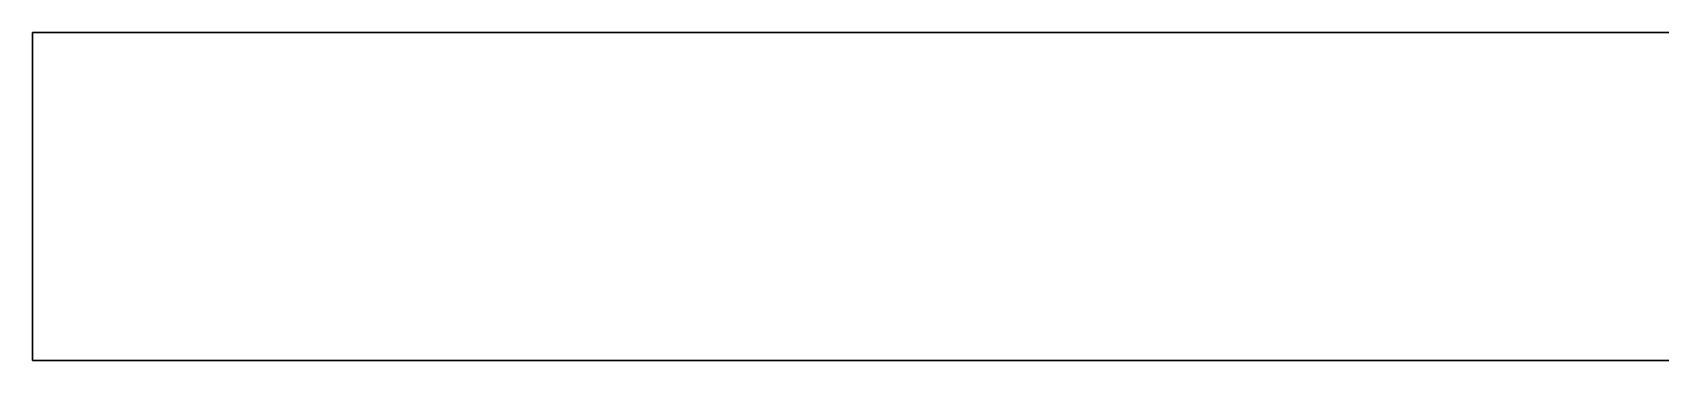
# Model space of a CAD drawing. Extents: x -2.5 to 50.3, y -2 to 6.5.
# Drawn here: x -2.541 to 2.428, y -0.5 to 0.5 of the extents above; entities that cross this region are included whole.
import ezdxf

# ---------------------------------------------------------------- set-up
doc = ezdxf.new("R2010")
doc.units = 0
doc.layers.add('UB3D', color=1, linetype='CONTINUOUS')

msp = doc.modelspace()

# ---------------------------------------------------------------- linework, layer by layer
at = {"layer": 'UB3D', "color": 94}
for points in [[(-2.54125, 0.5, 1.27), (-2.54125, 0.5, -67.818), (-2.54125, -0.5, -67.818), (-2.54125, -0.5, 1.27)], [(-2.54125, 0.5, -67.818), (50.292613, 0.5, -67.818), (50.292613, -0.5, -67.818), (-2.54125, -0.5, -67.818)], [(50.292613, 0.5, 1.27), (-2.54125, 0.5, 1.27), (-2.54125, -0.5, 1.27), (50.292613, -0.5, 1.27)], [(-2.54125, 0.5, 1.27), (-2.54125, 0.5, 1.27), (-2.54125, -0.5, 1.27)], [(-2.54125, 0.5, 1.27), (-2.54125, 0.5, -67.818), (50.292613, 0.5, -67.818)], [(-2.54125, 0.5, 1.27), (50.292613, 0.5, -67.818), (50.292613, 0.5, 1.27)], [(-2.54125, 0.5, 1.27), (50.292613, 0.5, 1.27), (-2.54125, 0.5, 1.27)], [(-2.54125, -0.5, 1.27), (50.292613, -0.5, 1.27), (50.292613, -0.5, -67.818)], [(-2.54125, -0.5, 1.27), (50.292613, -0.5, -67.818), (-2.54125, -0.5, -67.818)], [(-2.54125, -0.5, 1.27), (-2.54125, -0.5, -67.818), (-2.54125, -0.5, 1.27)]]:
    msp.add_3dface(points, dxfattribs=at)

doc.saveas('drawing.dxf')
